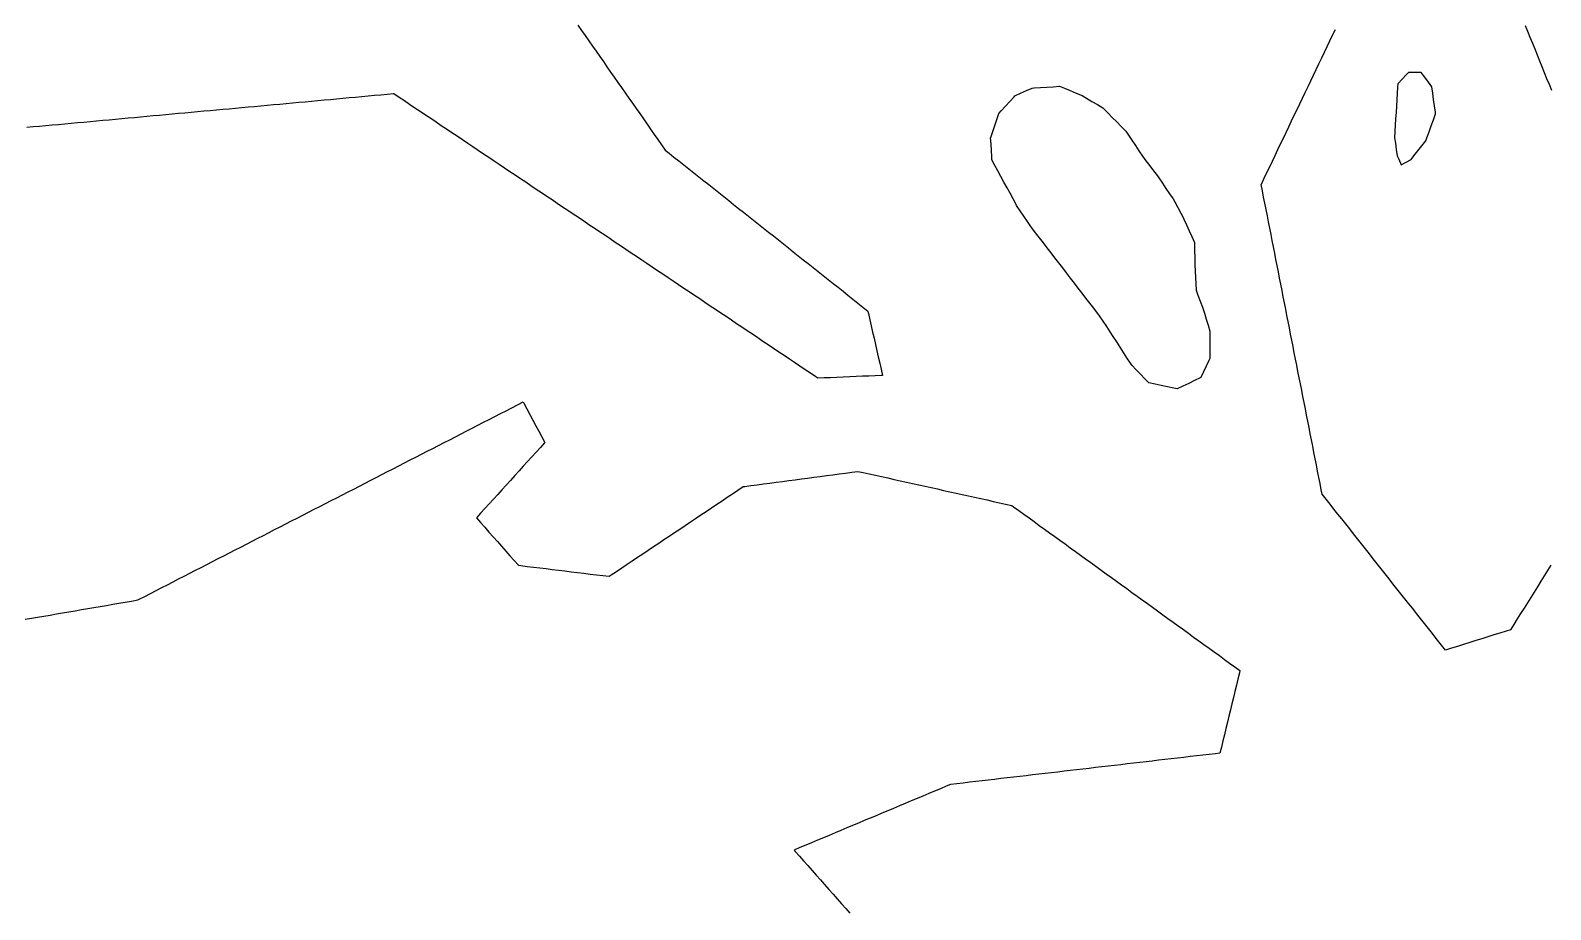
# Model space of a CAD drawing. Header units: millimetres. Extents: x 230 to 3347, y 514 to 5196.
# Drawn here: x 525.6 to 765, y 2660.9 to 2799.4 of the extents above; entities that cross this region are included whole.
import ezdxf

# ---------------------------------------------------------------- set-up
doc = ezdxf.new("R2010")
doc.units = ezdxf.units.MM
for name, color, linetype in [('ALL_HOLES', 1, 'Continuous'), ('ALL_ISLANDS', 7, 'Continuous'), ('OUTLINE_ISLAND_01', 7, 'Continuous'), ('OUTLINE_ISLAND_01_HOLE_146', 1, 'Continuous'), ('OUTLINE_ISLAND_51', 7, 'Continuous')]:
    doc.layers.add(name, color=color, linetype=linetype)

msp = doc.modelspace()

# ---------------------------------------------------------------- linework, layer by layer
at = {"layer": 'ALL_HOLES'}
msp.add_lwpolyline([(680.6081, 2789.1156), (681.52, 2789.526), (682.4319, 2789.9364), (683.3438, 2790.3468), (683.6593, 2790.3665), (684.6573, 2790.4289), (685.6554, 2790.4914), (686.6534, 2790.5538), (687.6515, 2790.6162), (688.412, 2790.3083), (689.3389, 2789.9331), (690.2658, 2789.5578), (691.1927, 2789.1825), (691.8972, 2788.7596), (692.7546, 2788.245), (693.612, 2787.7303), (694.4694, 2787.2156), (694.5559, 2787.1283), (695.2597, 2786.4179), (695.9635, 2785.7075), (696.6673, 2784.9971), (697.3711, 2784.2866), (698.0749, 2783.5762), (698.4957, 2782.9449), (699.0503, 2782.1128), (699.6049, 2781.2807), (700.1595, 2780.4486), (700.7141, 2779.6165), (701.2646, 2778.8922), (701.8696, 2778.096), (702.4747, 2777.2998), (703.0797, 2776.5037), (703.2959, 2776.1849), (703.8571, 2775.3572), (704.4183, 2774.5295), (704.9795, 2773.7019), (705.5407, 2772.8742), (705.7931, 2772.4058), (706.2677, 2771.5256), (706.7422, 2770.6453), (707.2167, 2769.7651), (707.2513, 2769.6878), (707.661, 2768.7756), (708.0707, 2767.8634), (708.4804, 2766.9512), (708.8901, 2766.039), (708.8986, 2765.7043), (708.9239, 2764.7046), (708.9492, 2763.7049), (708.9744, 2762.7053), (708.9831, 2762.506), (709.0266, 2761.507), (709.07, 2760.5079), (709.1135, 2759.5089), (709.1569, 2758.5098), (709.457, 2757.6959), (709.803, 2756.7577), (710.149, 2755.8195), (710.495, 2754.8812), (710.7612, 2753.9517), (711.0365, 2752.9904), (711.3119, 2752.029), (711.3137, 2751.7638), (711.3208, 2750.7638), (711.3278, 2749.7639), (711.3348, 2748.7639), (711.3418, 2747.7639), (711.186, 2747.44), (710.7525, 2746.5388), (710.319, 2745.6377), (709.8855, 2744.7365), (709.7888, 2744.6896), (708.8891, 2744.2531), (707.9893, 2743.8167), (707.0896, 2743.3803), (706.1898, 2742.9438), (705.6323, 2743.064), (704.6547, 2743.2747), (703.6772, 2743.4854), (702.6996, 2743.6961), (701.7221, 2743.9068), (701.1077, 2744.5359), (700.409, 2745.2513), (699.7103, 2745.9667), (699.0116, 2746.6822), (698.806, 2747.0055), (698.2695, 2747.8494), (697.7329, 2748.6933), (697.1964, 2749.5372), (696.6599, 2750.381), (696.1233, 2751.2249), (695.6333, 2751.9609), (695.0791, 2752.7933), (694.5249, 2753.6256), (693.9707, 2754.458), (693.6477, 2754.8769), (693.0372, 2755.6689), (692.4267, 2756.4609), (691.8161, 2757.2529), (691.2056, 2758.0448), (690.5951, 2758.8368), (689.9845, 2759.6288), (689.374, 2760.4208), (688.7634, 2761.2128), (688.1529, 2762.0048), (687.5424, 2762.7968), (686.9318, 2763.5888), (686.3213, 2764.3807), (685.7108, 2765.1727), (685.1002, 2765.9647), (684.4897, 2766.7567), (683.8791, 2767.5487), (683.2686, 2768.3407), (683.1453, 2768.5215), (682.5817, 2769.3475), (682.0182, 2770.1736), (681.4546, 2770.9997), (680.8911, 2771.8258), (680.7965, 2772.0017), (680.3232, 2772.8826), (679.8498, 2773.7634), (679.3764, 2774.6443), (678.903, 2775.5251), (678.4297, 2776.406), (677.9563, 2777.2869), (677.4829, 2778.1677), (677.0096, 2779.0486), (676.9828, 2779.4884), (676.9221, 2780.4866), (676.8615, 2781.4847), (676.8008, 2782.4829), (676.8254, 2782.5552), (677.1473, 2783.502), (677.4692, 2784.4487), (677.7911, 2785.3955), (678.113, 2786.3423), (678.4837, 2786.7544), (679.1526, 2787.4978), (679.8214, 2788.2412), (680.4902, 2788.9846)], close=True, dxfattribs=at)
at = {"layer": 'ALL_ISLANDS'}
for points in [[(611.7885, 2800.2406), (612.3618, 2799.4212), (612.935, 2798.6018), (613.5083, 2797.7824), (614.0815, 2796.963), (614.6547, 2796.1436), (615.228, 2795.3243), (615.8012, 2794.5049), (616.3745, 2793.6855), (616.9477, 2792.8661), (617.521, 2792.0467), (618.0942, 2791.2274), (618.6675, 2790.408), (619.2407, 2789.5886), (619.814, 2788.7692), (620.3872, 2787.9498), (620.9605, 2787.1305), (621.5337, 2786.3111), (622.107, 2785.4917), (622.6802, 2784.6723), (623.2535, 2783.8529), (623.8267, 2783.0335), (624.4, 2782.2142), (624.9732, 2781.3948), (625.5465, 2780.5754), (626.1439, 2780.1009), (626.9269, 2779.4789), (627.7099, 2778.8569), (628.493, 2778.2349), (629.276, 2777.6129), (630.059, 2776.9909), (630.8421, 2776.3689), (631.6251, 2775.7469), (632.4081, 2775.125), (633.1911, 2774.503), (633.9742, 2773.881), (634.7572, 2773.259), (635.5402, 2772.637), (636.3232, 2772.015), (637.1063, 2771.393), (637.8893, 2770.771), (638.6723, 2770.1491), (639.4553, 2769.5271), (640.2384, 2768.9051), (641.0214, 2768.2831), (641.8044, 2767.6611), (642.5875, 2767.0391), (643.3705, 2766.4171), (644.1535, 2765.7951), (644.9365, 2765.1732), (645.7196, 2764.5512), (646.5026, 2763.9292), (647.2856, 2763.3072), (648.0686, 2762.6852), (648.8517, 2762.0632), (649.6347, 2761.4412), (650.4177, 2760.8192), (651.2008, 2760.1973), (651.9838, 2759.5753), (652.7668, 2758.9533), (653.5498, 2758.3313), (654.3329, 2757.7093), (655.1159, 2757.0873), (655.8989, 2756.4653), (656.6819, 2755.8433), (657.465, 2755.2214), (657.5541, 2754.8281), (657.7752, 2753.8529), (657.9963, 2752.8776), (658.2174, 2751.9024), (658.4384, 2750.9271), (658.6595, 2749.9519), (658.8806, 2748.9766), (659.1017, 2748.0013), (659.3228, 2747.0261), (659.5439, 2746.0508), (659.7649, 2745.0756), (659.593, 2745.068), (658.5939, 2745.0241), (657.5949, 2744.9802), (656.5959, 2744.9363), (655.5968, 2744.8924), (654.5978, 2744.8485), (653.5988, 2744.8046), (652.5997, 2744.7607), (651.6007, 2744.7168), (650.6017, 2744.6729), (649.6026, 2744.629), (649.2481, 2744.8668), (648.4176, 2745.4237), (647.587, 2745.9807), (646.7565, 2746.5376), (645.9259, 2747.0946), (645.0954, 2747.6515), (644.2649, 2748.2085), (643.4343, 2748.7654), (642.6038, 2749.3224), (641.7732, 2749.8793), (640.9427, 2750.4363), (640.1121, 2750.9932), (639.2816, 2751.5502), (638.4511, 2752.1071), (637.6205, 2752.6641), (636.79, 2753.2211), (635.9594, 2753.778), (635.1289, 2754.335), (634.2983, 2754.8919), (633.4678, 2755.4489), (632.6372, 2756.0058), (631.8067, 2756.5628), (630.9762, 2757.1197), (630.1456, 2757.6767), (629.3151, 2758.2336), (628.4845, 2758.7906), (627.654, 2759.3475), (626.8234, 2759.9045), (625.9929, 2760.4614), (625.1623, 2761.0184), (624.3318, 2761.5753), (623.5013, 2762.1323), (622.6707, 2762.6893), (621.8402, 2763.2462), (621.0096, 2763.8032), (620.1791, 2764.3601), (619.3485, 2764.9171), (618.518, 2765.474), (617.6874, 2766.031), (616.8569, 2766.5879), (616.0264, 2767.1449), (615.1958, 2767.7018), (614.3653, 2768.2588), (613.5347, 2768.8157), (612.7042, 2769.3727), (611.8736, 2769.9296), (611.0431, 2770.4866), (610.2126, 2771.0435), (609.382, 2771.6005), (608.5515, 2772.1574), (607.7209, 2772.7144), (606.8904, 2773.2714), (606.0598, 2773.8283), (605.2293, 2774.3853), (604.3987, 2774.9422), (603.5682, 2775.4992), (602.7377, 2776.0561), (601.9071, 2776.6131), (601.0766, 2777.17), (600.246, 2777.727), (599.4155, 2778.2839), (598.5849, 2778.8409), (597.7544, 2779.3978), (596.9238, 2779.9548), (596.0933, 2780.5117), (595.2628, 2781.0687), (594.4322, 2781.6256), (593.6017, 2782.1826), (592.7711, 2782.7396), (591.9406, 2783.2965), (591.11, 2783.8535), (590.2795, 2784.4104), (589.4489, 2784.9674), (588.6184, 2785.5243), (587.7879, 2786.0813), (586.9573, 2786.6382), (586.1268, 2787.1952), (585.2962, 2787.7521), (584.4657, 2788.3091), (583.6351, 2788.866), (582.8046, 2789.423), (582.7608, 2789.419), (581.765, 2789.3276), (580.7692, 2789.2362), (579.7734, 2789.1448), (578.7775, 2789.0534), (577.7817, 2788.9621), (576.7859, 2788.8707), (575.7901, 2788.7793), (574.7943, 2788.6879), (573.7985, 2788.5965), (572.8026, 2788.5052), (571.8068, 2788.4138), (570.811, 2788.3224), (569.8152, 2788.231), (568.8194, 2788.1396), (567.8236, 2788.0482), (566.8277, 2787.9569), (565.8319, 2787.8655), (564.8361, 2787.7741), (563.8403, 2787.6827), (562.8445, 2787.5913), (561.8487, 2787.5), (560.8528, 2787.4086), (559.857, 2787.3172), (558.8612, 2787.2258), (557.8654, 2787.1344), (556.8696, 2787.0431), (555.8738, 2786.9517), (554.878, 2786.8603), (553.8821, 2786.7689), (552.8863, 2786.6775), (551.8905, 2786.5861), (550.8947, 2786.4948), (549.8989, 2786.4034), (548.9031, 2786.312), (547.9072, 2786.2206), (546.9114, 2786.1292), (545.9156, 2786.0379), (544.9198, 2785.9465), (543.924, 2785.8551), (542.9282, 2785.7637), (541.9323, 2785.6723), (540.9365, 2785.5809), (539.9407, 2785.4896), (538.9449, 2785.3982), (537.9491, 2785.3068), (536.9533, 2785.2154), (535.9574, 2785.124), (534.9616, 2785.0327), (533.9658, 2784.9413), (532.97, 2784.8499), (531.9742, 2784.7585), (530.9784, 2784.6671), (529.9826, 2784.5758), (528.9867, 2784.4844), (527.9909, 2784.393), (526.9951, 2784.3016), (525.9993, 2784.2102), (525.0035, 2784.1188)], [(765.0514, 2715.1873), (764.5207, 2714.3397), (763.9901, 2713.4921), (763.4594, 2712.6445), (762.9288, 2711.7969), (762.3981, 2710.9493), (761.8675, 2710.1018), (761.3368, 2709.2542), (760.8062, 2708.4066), (760.2755, 2707.559), (759.7449, 2706.7114), (759.2142, 2705.8638), (758.6835, 2705.0162), (757.9778, 2704.795), (757.0235, 2704.496), (756.0693, 2704.1969), (755.1151, 2703.8979), (754.1608, 2703.5989), (753.2066, 2703.2998), (752.2523, 2703.0008), (751.2981, 2702.7017), (750.3439, 2702.4027), (749.3896, 2702.1036), (748.4354, 2701.8046), (748.2312, 2702.0629), (747.6112, 2702.8475), (746.9911, 2703.6321), (746.3711, 2704.4167), (745.751, 2705.2012), (745.131, 2705.9858), (744.511, 2706.7704), (743.8909, 2707.555), (743.2709, 2708.3395), (742.6509, 2709.1241), (742.0308, 2709.9087), (741.4108, 2710.6932), (740.7907, 2711.4778), (740.1707, 2712.2624), (739.5507, 2713.047), (738.9306, 2713.8315), (738.3106, 2714.6161), (737.6906, 2715.4007), (737.0705, 2716.1852), (736.4505, 2716.9698), (735.8304, 2717.7544), (735.2104, 2718.539), (734.5904, 2719.3235), (733.9703, 2720.1081), (733.3503, 2720.8927), (732.7303, 2721.6773), (732.1102, 2722.4618), (731.4902, 2723.2464), (730.8701, 2724.031), (730.2501, 2724.8155), (729.6301, 2725.6001), (729.01, 2726.3847), (728.8776, 2727.0572), (728.6845, 2728.0384), (728.4914, 2729.0196), (728.2982, 2730.0008), (728.1051, 2730.9819), (727.912, 2731.9631), (727.7188, 2732.9443), (727.5257, 2733.9254), (727.3325, 2734.9066), (727.1394, 2735.8878), (726.9463, 2736.869), (726.7531, 2737.8501), (726.56, 2738.8313), (726.3669, 2739.8125), (726.1737, 2740.7936), (725.9806, 2741.7748), (725.7874, 2742.756), (725.5943, 2743.7372), (725.4012, 2744.7183), (725.208, 2745.6995), (725.0149, 2746.6807), (724.8218, 2747.6618), (724.6286, 2748.643), (724.4355, 2749.6242), (724.2423, 2750.6054), (724.0492, 2751.5865), (723.8561, 2752.5677), (723.6629, 2753.5489), (723.4698, 2754.53), (723.2767, 2755.5112), (723.0835, 2756.4924), (722.8904, 2757.4736), (722.6972, 2758.4547), (722.5041, 2759.4359), (722.311, 2760.4171), (722.1178, 2761.3982), (721.9247, 2762.3794), (721.7316, 2763.3606), (721.5384, 2764.3418), (721.3453, 2765.3229), (721.1521, 2766.3041), (720.959, 2767.2853), (720.7659, 2768.2664), (720.5727, 2769.2476), (720.3796, 2770.2288), (720.1865, 2771.21), (719.9933, 2772.1911), (719.8002, 2773.1723), (719.6071, 2774.1535), (719.4139, 2775.1347), (719.4586, 2775.2282), (719.8896, 2776.1306), (720.3205, 2777.0329), (720.7515, 2777.9353), (721.1824, 2778.8377), (721.6134, 2779.7401), (722.0443, 2780.6424), (722.4753, 2781.5448), (722.9063, 2782.4472), (723.3372, 2783.3495), (723.7682, 2784.2519), (724.1991, 2785.1543), (724.6301, 2786.0567), (725.0611, 2786.959), (725.492, 2787.8614), (725.923, 2788.7638), (726.3539, 2789.6661), (726.7849, 2790.5685), (727.2159, 2791.4709), (727.6468, 2792.3733), (728.0778, 2793.2756), (728.5087, 2794.178), (728.9397, 2795.0804), (729.3707, 2795.9827), (729.8016, 2796.8851), (730.2326, 2797.7875), (730.6635, 2798.6899), (731.0945, 2799.5922)], [(761, 2800.2156), (761.3741, 2799.2882), (761.7483, 2798.3609), (762.1225, 2797.4335), (762.4966, 2796.5061), (762.8708, 2795.5788), (763.2449, 2794.6514), (763.6191, 2793.724), (763.9932, 2792.7967), (764.3674, 2791.8693), (764.7416, 2790.9419), (765.1157, 2790.0146)], [(524.7276, 2706.6578), (525.7131, 2706.8272), (526.6986, 2706.9966), (527.6842, 2707.166), (528.6697, 2707.3354), (529.6553, 2707.5048), (530.6408, 2707.6742), (531.6264, 2707.8436), (532.6119, 2708.013), (533.5975, 2708.1824), (534.583, 2708.3518), (535.5686, 2708.5212), (536.5541, 2708.6906), (537.5397, 2708.86), (538.5252, 2709.0294), (539.5108, 2709.1988), (540.4963, 2709.3682), (541.4819, 2709.5376), (542.4674, 2709.707), (542.6868, 2709.8197), (543.5763, 2710.2767), (544.4657, 2710.7337), (545.3552, 2711.1908), (546.2446, 2711.6478), (547.1341, 2712.1048), (548.0235, 2712.5618), (548.913, 2713.0188), (549.8025, 2713.4758), (550.6919, 2713.9329), (551.5814, 2714.3899), (552.4708, 2714.8469), (553.3603, 2715.3039), (554.2498, 2715.7609), (555.1392, 2716.2179), (556.0287, 2716.675), (556.9181, 2717.132), (557.8076, 2717.589), (558.697, 2718.046), (559.5865, 2718.503), (560.476, 2718.9601), (561.3654, 2719.4171), (562.2549, 2719.8741), (563.1443, 2720.3311), (564.0338, 2720.7881), (564.9232, 2721.2451), (565.8127, 2721.7022), (566.7022, 2722.1592), (567.5916, 2722.6162), (568.4811, 2723.0732), (569.3705, 2723.5302), (570.26, 2723.9872), (571.1495, 2724.4443), (572.0389, 2724.9013), (572.9284, 2725.3583), (573.8178, 2725.8153), (574.7073, 2726.2723), (575.5967, 2726.7293), (576.4862, 2727.1864), (577.3757, 2727.6434), (578.2651, 2728.1004), (579.1546, 2728.5574), (580.044, 2729.0144), (580.9335, 2729.4715), (581.8229, 2729.9285), (582.7124, 2730.3855), (583.6019, 2730.8425), (584.4913, 2731.2995), (585.3808, 2731.7565), (586.2702, 2732.2136), (587.1597, 2732.6706), (588.0491, 2733.1276), (588.9386, 2733.5846), (589.8281, 2734.0416), (590.7175, 2734.4986), (591.607, 2734.9557), (592.4964, 2735.4127), (593.3859, 2735.8697), (594.2754, 2736.3267), (595.1648, 2736.7837), (596.0543, 2737.2407), (596.9437, 2737.6978), (597.8332, 2738.1548), (598.7226, 2738.6118), (599.6121, 2739.0688), (600.5016, 2739.5258), (601.391, 2739.9829), (602.2805, 2740.4399), (603.1699, 2740.8969), (603.2831, 2740.6859), (603.7558, 2739.8047), (604.2285, 2738.9235), (604.7012, 2738.0423), (605.1739, 2737.1611), (605.6466, 2736.2798), (606.1193, 2735.3986), (606.592, 2734.5174), (606.5539, 2734.4753), (605.8821, 2733.7346), (605.2103, 2732.9939), (604.5385, 2732.2531), (603.8667, 2731.5124), (603.1949, 2730.7716), (602.5231, 2730.0309), (601.8513, 2729.2902), (601.1795, 2728.5494), (600.5078, 2727.8087), (599.836, 2727.0679), (599.1642, 2726.3272), (598.4924, 2725.5865), (597.8206, 2724.8457), (597.1488, 2724.105), (596.477, 2723.3642), (595.8052, 2722.6235), (596.4484, 2721.8995), (597.1125, 2721.1518), (597.7766, 2720.4042), (598.4407, 2719.6566), (599.1048, 2718.9089), (599.7689, 2718.1613), (600.433, 2717.4137), (601.0971, 2716.6661), (601.7613, 2715.9184), (602.4254, 2715.1708), (602.8003, 2715.1251), (603.7929, 2715.0043), (604.7856, 2714.8834), (605.7783, 2714.7626), (606.7709, 2714.6417), (607.7636, 2714.5209), (608.7563, 2714.4), (609.7489, 2714.2792), (610.7416, 2714.1583), (611.7343, 2714.0375), (612.727, 2713.9166), (613.7196, 2713.7958), (614.7123, 2713.6749), (615.705, 2713.554), (616.6976, 2713.4332), (617.038, 2713.6607), (617.8693, 2714.2165), (618.7006, 2714.7723), (619.5319, 2715.3281), (620.3632, 2715.8839), (621.1945, 2716.4397), (622.0258, 2716.9956), (622.8572, 2717.5514), (623.6885, 2718.1072), (624.5198, 2718.663), (625.3511, 2719.2188), (626.1824, 2719.7746), (627.0137, 2720.3304), (627.845, 2720.8862), (628.6764, 2721.442), (629.5077, 2721.9978), (630.339, 2722.5536), (631.1703, 2723.1094), (632.0016, 2723.6652), (632.8329, 2724.221), (633.6642, 2724.7768), (634.4955, 2725.3326), (635.3269, 2725.8884), (636.1582, 2726.4442), (636.9895, 2727), (637.8208, 2727.5558), (638.0642, 2727.5883), (639.0554, 2727.7204), (640.0466, 2727.8526), (641.0379, 2727.9847), (642.0291, 2728.1169), (643.0203, 2728.2491), (644.0116, 2728.3812), (645.0028, 2728.5134), (645.994, 2728.6455), (646.9852, 2728.7777), (647.9765, 2728.9098), (648.9677, 2729.042), (649.9589, 2729.1741), (650.9502, 2729.3063), (651.9414, 2729.4384), (652.9326, 2729.5706), (653.9238, 2729.7028), (654.9151, 2729.8349), (655.9063, 2729.9671), (656.7069, 2729.7894), (657.6831, 2729.5727), (658.6594, 2729.3561), (659.6356, 2729.1394), (660.6119, 2728.9228), (661.5881, 2728.7061), (662.5644, 2728.4895), (663.5406, 2728.2728), (664.5169, 2728.0562), (665.4931, 2727.8395), (666.4694, 2727.6229), (667.4456, 2727.4062), (668.4219, 2727.1896), (669.3981, 2726.9729), (670.3744, 2726.7563), (671.3506, 2726.5396), (672.3269, 2726.323), (673.3031, 2726.1063), (674.2794, 2725.8897), (675.2556, 2725.673), (676.2319, 2725.4564), (677.2081, 2725.2397), (678.1844, 2725.0231), (679.1606, 2724.8064), (680.1369, 2724.5898), (680.4167, 2724.3874), (681.2269, 2723.8012), (682.0371, 2723.2151), (682.8473, 2722.6289), (683.6575, 2722.0428), (684.4677, 2721.4567), (685.2779, 2720.8705), (686.0881, 2720.2844), (686.8983, 2719.6982), (687.7085, 2719.1121), (688.5188, 2718.526), (689.329, 2717.9398), (690.1392, 2717.3537), (690.9494, 2716.7675), (691.7596, 2716.1814), (692.5698, 2715.5953), (693.38, 2715.0091), (694.1902, 2714.423), (695.0004, 2713.8368), (695.8106, 2713.2507), (696.6209, 2712.6646), (697.4311, 2712.0784), (698.2413, 2711.4923), (699.0515, 2710.9061), (699.8617, 2710.32), (700.6719, 2709.7339), (701.4821, 2709.1477), (702.2923, 2708.5616), (703.1025, 2707.9754), (703.9127, 2707.3893), (704.723, 2706.8032), (705.5332, 2706.217), (706.3434, 2705.6309), (707.1536, 2705.0447), (707.9638, 2704.4586), (708.774, 2703.8725), (709.5842, 2703.2863), (710.3944, 2702.7002), (711.2046, 2702.114), (712.0148, 2701.5279), (712.8251, 2700.9418), (713.6353, 2700.3556), (714.4455, 2699.7695), (715.2557, 2699.1834), (716.0659, 2698.5972), (715.9724, 2698.2099), (715.7377, 2697.2378), (715.503, 2696.2657), (715.2683, 2695.2937), (715.0335, 2694.3216), (714.7988, 2693.3495), (714.5641, 2692.3775), (714.3294, 2691.4054), (714.0947, 2690.4333), (713.86, 2689.4613), (713.6253, 2688.4892), (713.3906, 2687.5172), (713.1559, 2686.5451), (712.9212, 2685.573), (712.1953, 2685.4887), (711.202, 2685.3732), (710.2087, 2685.2578), (709.2154, 2685.1424), (708.2221, 2685.027), (707.2287, 2684.9115), (706.2354, 2684.7961), (705.2421, 2684.6807), (704.2488, 2684.5652), (703.2555, 2684.4498), (702.2622, 2684.3344), (701.2688, 2684.219), (700.2755, 2684.1035), (699.2822, 2683.9881), (698.2889, 2683.8727), (697.2956, 2683.7572), (696.3023, 2683.6418), (695.3089, 2683.5264), (694.3156, 2683.411), (693.3223, 2683.2955), (692.329, 2683.1801), (691.3357, 2683.0647), (690.3424, 2682.9493), (689.3491, 2682.8338), (688.3557, 2682.7184), (687.3624, 2682.603), (686.3691, 2682.4875), (685.3758, 2682.3721), (684.3825, 2682.2567), (683.3892, 2682.1413), (682.3958, 2682.0258), (681.4025, 2681.9104), (680.4092, 2681.795), (679.4159, 2681.6795), (678.4226, 2681.5641), (677.4293, 2681.4487), (676.4359, 2681.3333), (675.4426, 2681.2178), (674.4493, 2681.1024), (673.456, 2680.987), (672.4627, 2680.8715), (671.4694, 2680.7561), (670.4761, 2680.6407), (669.8157, 2680.3637), (668.8935, 2679.977), (667.9714, 2679.5902), (667.0492, 2679.2035), (666.127, 2678.8167), (665.2048, 2678.4299), (664.2826, 2678.0432), (663.3605, 2677.6564), (662.4383, 2677.2696), (661.5161, 2676.8829), (660.5939, 2676.4961), (659.6717, 2676.1094), (658.7496, 2675.7226), (657.8274, 2675.3358), (656.9052, 2674.9491), (655.983, 2674.5623), (655.0608, 2674.1755), (654.1387, 2673.7888), (653.2165, 2673.402), (652.2943, 2673.0153), (651.3721, 2672.6285), (650.4499, 2672.2417), (649.5278, 2671.855), (648.6056, 2671.4682), (647.6834, 2671.0814), (646.7612, 2670.6947), (645.839, 2670.3079), (646.0186, 2670.105), (646.6812, 2669.3561), (647.3438, 2668.6071), (648.0065, 2667.8582), (648.6691, 2667.1092), (649.3317, 2666.3603), (649.9943, 2665.6113), (650.657, 2664.8624), (651.3196, 2664.1134), (651.9822, 2663.3645), (652.6449, 2662.6156), (653.3075, 2661.8666), (653.9701, 2661.1177), (654.6328, 2660.3687)]]:
    msp.add_lwpolyline(points, dxfattribs=at)
msp.add_lwpolyline([(744.604, 2792.811), (743.604, 2792.811), (742.604, 2792.811), (742.2768, 2792.4592), (741.5957, 2791.727), (740.9145, 2790.9949), (740.885, 2790.4975), (740.8259, 2789.4993), (740.7667, 2788.501), (740.7075, 2787.5028), (740.6483, 2786.5045), (740.5892, 2785.5063), (740.53, 2784.508), (740.4708, 2783.5098), (740.4116, 2782.5116), (740.5432, 2781.6363), (740.6919, 2780.6474), (740.8406, 2779.6585), (741.0648, 2779.1651), (741.4784, 2778.2546), (742.1428, 2778.6092), (743.025, 2779.0801), (743.476, 2779.6583), (744.091, 2780.4468), (744.706, 2781.2354), (745.3209, 2782.0239), (745.5026, 2782.5186), (745.8474, 2783.4573), (746.1922, 2784.396), (746.5369, 2785.3347), (746.8817, 2786.2734), (746.8411, 2786.569), (746.705, 2787.5597), (746.569, 2788.5504), (746.4329, 2789.5411), (746.2969, 2790.5318), (745.7582, 2791.2571), (745.1619, 2792.0599)], close=True, dxfattribs=at)
at = {"layer": 'OUTLINE_ISLAND_01'}
for points in [[(611.7885, 2800.2406), (612.3618, 2799.4212), (612.935, 2798.6018), (613.5083, 2797.7824), (614.0815, 2796.963), (614.6547, 2796.1436), (615.228, 2795.3243), (615.8012, 2794.5049), (616.3745, 2793.6855), (616.9477, 2792.8661), (617.521, 2792.0467), (618.0942, 2791.2274), (618.6675, 2790.408), (619.2407, 2789.5886), (619.814, 2788.7692), (620.3872, 2787.9498), (620.9605, 2787.1305), (621.5337, 2786.3111), (622.107, 2785.4917), (622.6802, 2784.6723), (623.2535, 2783.8529), (623.8267, 2783.0335), (624.4, 2782.2142), (624.9732, 2781.3948), (625.5465, 2780.5754), (626.1439, 2780.1009), (626.9269, 2779.4789), (627.7099, 2778.8569), (628.493, 2778.2349), (629.276, 2777.6129), (630.059, 2776.9909), (630.8421, 2776.3689), (631.6251, 2775.7469), (632.4081, 2775.125), (633.1911, 2774.503), (633.9742, 2773.881), (634.7572, 2773.259), (635.5402, 2772.637), (636.3232, 2772.015), (637.1063, 2771.393), (637.8893, 2770.771), (638.6723, 2770.1491), (639.4553, 2769.5271), (640.2384, 2768.9051), (641.0214, 2768.2831), (641.8044, 2767.6611), (642.5875, 2767.0391), (643.3705, 2766.4171), (644.1535, 2765.7951), (644.9365, 2765.1732), (645.7196, 2764.5512), (646.5026, 2763.9292), (647.2856, 2763.3072), (648.0686, 2762.6852), (648.8517, 2762.0632), (649.6347, 2761.4412), (650.4177, 2760.8192), (651.2008, 2760.1973), (651.9838, 2759.5753), (652.7668, 2758.9533), (653.5498, 2758.3313), (654.3329, 2757.7093), (655.1159, 2757.0873), (655.8989, 2756.4653), (656.6819, 2755.8433), (657.465, 2755.2214), (657.5541, 2754.8281), (657.7752, 2753.8529), (657.9963, 2752.8776), (658.2174, 2751.9024), (658.4384, 2750.9271), (658.6595, 2749.9519), (658.8806, 2748.9766), (659.1017, 2748.0013), (659.3228, 2747.0261), (659.5439, 2746.0508), (659.7649, 2745.0756), (659.593, 2745.068), (658.5939, 2745.0241), (657.5949, 2744.9802), (656.5959, 2744.9363), (655.5968, 2744.8924), (654.5978, 2744.8485), (653.5988, 2744.8046), (652.5997, 2744.7607), (651.6007, 2744.7168), (650.6017, 2744.6729), (649.6026, 2744.629), (649.2481, 2744.8668), (648.4176, 2745.4237), (647.587, 2745.9807), (646.7565, 2746.5376), (645.9259, 2747.0946), (645.0954, 2747.6515), (644.2649, 2748.2085), (643.4343, 2748.7654), (642.6038, 2749.3224), (641.7732, 2749.8793), (640.9427, 2750.4363), (640.1121, 2750.9932), (639.2816, 2751.5502), (638.4511, 2752.1071), (637.6205, 2752.6641), (636.79, 2753.2211), (635.9594, 2753.778), (635.1289, 2754.335), (634.2983, 2754.8919), (633.4678, 2755.4489), (632.6372, 2756.0058), (631.8067, 2756.5628), (630.9762, 2757.1197), (630.1456, 2757.6767), (629.3151, 2758.2336), (628.4845, 2758.7906), (627.654, 2759.3475), (626.8234, 2759.9045), (625.9929, 2760.4614), (625.1623, 2761.0184), (624.3318, 2761.5753), (623.5013, 2762.1323), (622.6707, 2762.6893), (621.8402, 2763.2462), (621.0096, 2763.8032), (620.1791, 2764.3601), (619.3485, 2764.9171), (618.518, 2765.474), (617.6874, 2766.031), (616.8569, 2766.5879), (616.0264, 2767.1449), (615.1958, 2767.7018), (614.3653, 2768.2588), (613.5347, 2768.8157), (612.7042, 2769.3727), (611.8736, 2769.9296), (611.0431, 2770.4866), (610.2126, 2771.0435), (609.382, 2771.6005), (608.5515, 2772.1574), (607.7209, 2772.7144), (606.8904, 2773.2714), (606.0598, 2773.8283), (605.2293, 2774.3853), (604.3987, 2774.9422), (603.5682, 2775.4992), (602.7377, 2776.0561), (601.9071, 2776.6131), (601.0766, 2777.17), (600.246, 2777.727), (599.4155, 2778.2839), (598.5849, 2778.8409), (597.7544, 2779.3978), (596.9238, 2779.9548), (596.0933, 2780.5117), (595.2628, 2781.0687), (594.4322, 2781.6256), (593.6017, 2782.1826), (592.7711, 2782.7396), (591.9406, 2783.2965), (591.11, 2783.8535), (590.2795, 2784.4104), (589.4489, 2784.9674), (588.6184, 2785.5243), (587.7879, 2786.0813), (586.9573, 2786.6382), (586.1268, 2787.1952), (585.2962, 2787.7521), (584.4657, 2788.3091), (583.6351, 2788.866), (582.8046, 2789.423), (582.7608, 2789.419), (581.765, 2789.3276), (580.7692, 2789.2362), (579.7734, 2789.1448), (578.7775, 2789.0534), (577.7817, 2788.9621), (576.7859, 2788.8707), (575.7901, 2788.7793), (574.7943, 2788.6879), (573.7985, 2788.5965), (572.8026, 2788.5052), (571.8068, 2788.4138), (570.811, 2788.3224), (569.8152, 2788.231), (568.8194, 2788.1396), (567.8236, 2788.0482), (566.8277, 2787.9569), (565.8319, 2787.8655), (564.8361, 2787.7741), (563.8403, 2787.6827), (562.8445, 2787.5913), (561.8487, 2787.5), (560.8528, 2787.4086), (559.857, 2787.3172), (558.8612, 2787.2258), (557.8654, 2787.1344), (556.8696, 2787.0431), (555.8738, 2786.9517), (554.878, 2786.8603), (553.8821, 2786.7689), (552.8863, 2786.6775), (551.8905, 2786.5861), (550.8947, 2786.4948), (549.8989, 2786.4034), (548.9031, 2786.312), (547.9072, 2786.2206), (546.9114, 2786.1292), (545.9156, 2786.0379), (544.9198, 2785.9465), (543.924, 2785.8551), (542.9282, 2785.7637), (541.9323, 2785.6723), (540.9365, 2785.5809), (539.9407, 2785.4896), (538.9449, 2785.3982), (537.9491, 2785.3068), (536.9533, 2785.2154), (535.9574, 2785.124), (534.9616, 2785.0327), (533.9658, 2784.9413), (532.97, 2784.8499), (531.9742, 2784.7585), (530.9784, 2784.6671), (529.9826, 2784.5758), (528.9867, 2784.4844), (527.9909, 2784.393), (526.9951, 2784.3016), (525.9993, 2784.2102), (525.0035, 2784.1188)], [(765.0514, 2715.1873), (764.5207, 2714.3397), (763.9901, 2713.4921), (763.4594, 2712.6445), (762.9288, 2711.7969), (762.3981, 2710.9493), (761.8675, 2710.1018), (761.3368, 2709.2542), (760.8062, 2708.4066), (760.2755, 2707.559), (759.7449, 2706.7114), (759.2142, 2705.8638), (758.6835, 2705.0162), (757.9778, 2704.795), (757.0235, 2704.496), (756.0693, 2704.1969), (755.1151, 2703.8979), (754.1608, 2703.5989), (753.2066, 2703.2998), (752.2523, 2703.0008), (751.2981, 2702.7017), (750.3439, 2702.4027), (749.3896, 2702.1036), (748.4354, 2701.8046), (748.2312, 2702.0629), (747.6112, 2702.8475), (746.9911, 2703.6321), (746.3711, 2704.4167), (745.751, 2705.2012), (745.131, 2705.9858), (744.511, 2706.7704), (743.8909, 2707.555), (743.2709, 2708.3395), (742.6509, 2709.1241), (742.0308, 2709.9087), (741.4108, 2710.6932), (740.7907, 2711.4778), (740.1707, 2712.2624), (739.5507, 2713.047), (738.9306, 2713.8315), (738.3106, 2714.6161), (737.6906, 2715.4007), (737.0705, 2716.1852), (736.4505, 2716.9698), (735.8304, 2717.7544), (735.2104, 2718.539), (734.5904, 2719.3235), (733.9703, 2720.1081), (733.3503, 2720.8927), (732.7303, 2721.6773), (732.1102, 2722.4618), (731.4902, 2723.2464), (730.8701, 2724.031), (730.2501, 2724.8155), (729.6301, 2725.6001), (729.01, 2726.3847), (728.8776, 2727.0572), (728.6845, 2728.0384), (728.4914, 2729.0196), (728.2982, 2730.0008), (728.1051, 2730.9819), (727.912, 2731.9631), (727.7188, 2732.9443), (727.5257, 2733.9254), (727.3325, 2734.9066), (727.1394, 2735.8878), (726.9463, 2736.869), (726.7531, 2737.8501), (726.56, 2738.8313), (726.3669, 2739.8125), (726.1737, 2740.7936), (725.9806, 2741.7748), (725.7874, 2742.756), (725.5943, 2743.7372), (725.4012, 2744.7183), (725.208, 2745.6995), (725.0149, 2746.6807), (724.8218, 2747.6618), (724.6286, 2748.643), (724.4355, 2749.6242), (724.2423, 2750.6054), (724.0492, 2751.5865), (723.8561, 2752.5677), (723.6629, 2753.5489), (723.4698, 2754.53), (723.2767, 2755.5112), (723.0835, 2756.4924), (722.8904, 2757.4736), (722.6972, 2758.4547), (722.5041, 2759.4359), (722.311, 2760.4171), (722.1178, 2761.3982), (721.9247, 2762.3794), (721.7316, 2763.3606), (721.5384, 2764.3418), (721.3453, 2765.3229), (721.1521, 2766.3041), (720.959, 2767.2853), (720.7659, 2768.2664), (720.5727, 2769.2476), (720.3796, 2770.2288), (720.1865, 2771.21), (719.9933, 2772.1911), (719.8002, 2773.1723), (719.6071, 2774.1535), (719.4139, 2775.1347), (719.4586, 2775.2282), (719.8896, 2776.1306), (720.3205, 2777.0329), (720.7515, 2777.9353), (721.1824, 2778.8377), (721.6134, 2779.7401), (722.0443, 2780.6424), (722.4753, 2781.5448), (722.9063, 2782.4472), (723.3372, 2783.3495), (723.7682, 2784.2519), (724.1991, 2785.1543), (724.6301, 2786.0567), (725.0611, 2786.959), (725.492, 2787.8614), (725.923, 2788.7638), (726.3539, 2789.6661), (726.7849, 2790.5685), (727.2159, 2791.4709), (727.6468, 2792.3733), (728.0778, 2793.2756), (728.5087, 2794.178), (728.9397, 2795.0804), (729.3707, 2795.9827), (729.8016, 2796.8851), (730.2326, 2797.7875), (730.6635, 2798.6899), (731.0945, 2799.5922)], [(761, 2800.2156), (761.3741, 2799.2882), (761.7483, 2798.3609), (762.1225, 2797.4335), (762.4966, 2796.5061), (762.8708, 2795.5788), (763.2449, 2794.6514), (763.6191, 2793.724), (763.9932, 2792.7967), (764.3674, 2791.8693), (764.7416, 2790.9419), (765.1157, 2790.0146)], [(524.7276, 2706.6578), (525.7131, 2706.8272), (526.6986, 2706.9966), (527.6842, 2707.166), (528.6697, 2707.3354), (529.6553, 2707.5048), (530.6408, 2707.6742), (531.6264, 2707.8436), (532.6119, 2708.013), (533.5975, 2708.1824), (534.583, 2708.3518), (535.5686, 2708.5212), (536.5541, 2708.6906), (537.5397, 2708.86), (538.5252, 2709.0294), (539.5108, 2709.1988), (540.4963, 2709.3682), (541.4819, 2709.5376), (542.4674, 2709.707), (542.6868, 2709.8197), (543.5763, 2710.2767), (544.4657, 2710.7337), (545.3552, 2711.1908), (546.2446, 2711.6478), (547.1341, 2712.1048), (548.0235, 2712.5618), (548.913, 2713.0188), (549.8025, 2713.4758), (550.6919, 2713.9329), (551.5814, 2714.3899), (552.4708, 2714.8469), (553.3603, 2715.3039), (554.2498, 2715.7609), (555.1392, 2716.2179), (556.0287, 2716.675), (556.9181, 2717.132), (557.8076, 2717.589), (558.697, 2718.046), (559.5865, 2718.503), (560.476, 2718.9601), (561.3654, 2719.4171), (562.2549, 2719.8741), (563.1443, 2720.3311), (564.0338, 2720.7881), (564.9232, 2721.2451), (565.8127, 2721.7022), (566.7022, 2722.1592), (567.5916, 2722.6162), (568.4811, 2723.0732), (569.3705, 2723.5302), (570.26, 2723.9872), (571.1495, 2724.4443), (572.0389, 2724.9013), (572.9284, 2725.3583), (573.8178, 2725.8153), (574.7073, 2726.2723), (575.5967, 2726.7293), (576.4862, 2727.1864), (577.3757, 2727.6434), (578.2651, 2728.1004), (579.1546, 2728.5574), (580.044, 2729.0144), (580.9335, 2729.4715), (581.8229, 2729.9285), (582.7124, 2730.3855), (583.6019, 2730.8425), (584.4913, 2731.2995), (585.3808, 2731.7565), (586.2702, 2732.2136), (587.1597, 2732.6706), (588.0491, 2733.1276), (588.9386, 2733.5846), (589.8281, 2734.0416), (590.7175, 2734.4986), (591.607, 2734.9557), (592.4964, 2735.4127), (593.3859, 2735.8697), (594.2754, 2736.3267), (595.1648, 2736.7837), (596.0543, 2737.2407), (596.9437, 2737.6978), (597.8332, 2738.1548), (598.7226, 2738.6118), (599.6121, 2739.0688), (600.5016, 2739.5258), (601.391, 2739.9829), (602.2805, 2740.4399), (603.1699, 2740.8969), (603.2831, 2740.6859), (603.7558, 2739.8047), (604.2285, 2738.9235), (604.7012, 2738.0423), (605.1739, 2737.1611), (605.6466, 2736.2798), (606.1193, 2735.3986), (606.592, 2734.5174), (606.5539, 2734.4753), (605.8821, 2733.7346), (605.2103, 2732.9939), (604.5385, 2732.2531), (603.8667, 2731.5124), (603.1949, 2730.7716), (602.5231, 2730.0309), (601.8513, 2729.2902), (601.1795, 2728.5494), (600.5078, 2727.8087), (599.836, 2727.0679), (599.1642, 2726.3272), (598.4924, 2725.5865), (597.8206, 2724.8457), (597.1488, 2724.105), (596.477, 2723.3642), (595.8052, 2722.6235), (596.4484, 2721.8995), (597.1125, 2721.1518), (597.7766, 2720.4042), (598.4407, 2719.6566), (599.1048, 2718.9089), (599.7689, 2718.1613), (600.433, 2717.4137), (601.0971, 2716.6661), (601.7613, 2715.9184), (602.4254, 2715.1708), (602.8003, 2715.1251), (603.7929, 2715.0043), (604.7856, 2714.8834), (605.7783, 2714.7626), (606.7709, 2714.6417), (607.7636, 2714.5209), (608.7563, 2714.4), (609.7489, 2714.2792), (610.7416, 2714.1583), (611.7343, 2714.0375), (612.727, 2713.9166), (613.7196, 2713.7958), (614.7123, 2713.6749), (615.705, 2713.554), (616.6976, 2713.4332), (617.038, 2713.6607), (617.8693, 2714.2165), (618.7006, 2714.7723), (619.5319, 2715.3281), (620.3632, 2715.8839), (621.1945, 2716.4397), (622.0258, 2716.9956), (622.8572, 2717.5514), (623.6885, 2718.1072), (624.5198, 2718.663), (625.3511, 2719.2188), (626.1824, 2719.7746), (627.0137, 2720.3304), (627.845, 2720.8862), (628.6764, 2721.442), (629.5077, 2721.9978), (630.339, 2722.5536), (631.1703, 2723.1094), (632.0016, 2723.6652), (632.8329, 2724.221), (633.6642, 2724.7768), (634.4955, 2725.3326), (635.3269, 2725.8884), (636.1582, 2726.4442), (636.9895, 2727), (637.8208, 2727.5558), (638.0642, 2727.5883), (639.0554, 2727.7204), (640.0466, 2727.8526), (641.0379, 2727.9847), (642.0291, 2728.1169), (643.0203, 2728.2491), (644.0116, 2728.3812), (645.0028, 2728.5134), (645.994, 2728.6455), (646.9852, 2728.7777), (647.9765, 2728.9098), (648.9677, 2729.042), (649.9589, 2729.1741), (650.9502, 2729.3063), (651.9414, 2729.4384), (652.9326, 2729.5706), (653.9238, 2729.7028), (654.9151, 2729.8349), (655.9063, 2729.9671), (656.7069, 2729.7894), (657.6831, 2729.5727), (658.6594, 2729.3561), (659.6356, 2729.1394), (660.6119, 2728.9228), (661.5881, 2728.7061), (662.5644, 2728.4895), (663.5406, 2728.2728), (664.5169, 2728.0562), (665.4931, 2727.8395), (666.4694, 2727.6229), (667.4456, 2727.4062), (668.4219, 2727.1896), (669.3981, 2726.9729), (670.3744, 2726.7563), (671.3506, 2726.5396), (672.3269, 2726.323), (673.3031, 2726.1063), (674.2794, 2725.8897), (675.2556, 2725.673), (676.2319, 2725.4564), (677.2081, 2725.2397), (678.1844, 2725.0231), (679.1606, 2724.8064), (680.1369, 2724.5898), (680.4167, 2724.3874), (681.2269, 2723.8012), (682.0371, 2723.2151), (682.8473, 2722.6289), (683.6575, 2722.0428), (684.4677, 2721.4567), (685.2779, 2720.8705), (686.0881, 2720.2844), (686.8983, 2719.6982), (687.7085, 2719.1121), (688.5188, 2718.526), (689.329, 2717.9398), (690.1392, 2717.3537), (690.9494, 2716.7675), (691.7596, 2716.1814), (692.5698, 2715.5953), (693.38, 2715.0091), (694.1902, 2714.423), (695.0004, 2713.8368), (695.8106, 2713.2507), (696.6209, 2712.6646), (697.4311, 2712.0784), (698.2413, 2711.4923), (699.0515, 2710.9061), (699.8617, 2710.32), (700.6719, 2709.7339), (701.4821, 2709.1477), (702.2923, 2708.5616), (703.1025, 2707.9754), (703.9127, 2707.3893), (704.723, 2706.8032), (705.5332, 2706.217), (706.3434, 2705.6309), (707.1536, 2705.0447), (707.9638, 2704.4586), (708.774, 2703.8725), (709.5842, 2703.2863), (710.3944, 2702.7002), (711.2046, 2702.114), (712.0148, 2701.5279), (712.8251, 2700.9418), (713.6353, 2700.3556), (714.4455, 2699.7695), (715.2557, 2699.1834), (716.0659, 2698.5972), (715.9724, 2698.2099), (715.7377, 2697.2378), (715.503, 2696.2657), (715.2683, 2695.2937), (715.0335, 2694.3216), (714.7988, 2693.3495), (714.5641, 2692.3775), (714.3294, 2691.4054), (714.0947, 2690.4333), (713.86, 2689.4613), (713.6253, 2688.4892), (713.3906, 2687.5172), (713.1559, 2686.5451), (712.9212, 2685.573), (712.1953, 2685.4887), (711.202, 2685.3732), (710.2087, 2685.2578), (709.2154, 2685.1424), (708.2221, 2685.027), (707.2287, 2684.9115), (706.2354, 2684.7961), (705.2421, 2684.6807), (704.2488, 2684.5652), (703.2555, 2684.4498), (702.2622, 2684.3344), (701.2688, 2684.219), (700.2755, 2684.1035), (699.2822, 2683.9881), (698.2889, 2683.8727), (697.2956, 2683.7572), (696.3023, 2683.6418), (695.3089, 2683.5264), (694.3156, 2683.411), (693.3223, 2683.2955), (692.329, 2683.1801), (691.3357, 2683.0647), (690.3424, 2682.9493), (689.3491, 2682.8338), (688.3557, 2682.7184), (687.3624, 2682.603), (686.3691, 2682.4875), (685.3758, 2682.3721), (684.3825, 2682.2567), (683.3892, 2682.1413), (682.3958, 2682.0258), (681.4025, 2681.9104), (680.4092, 2681.795), (679.4159, 2681.6795), (678.4226, 2681.5641), (677.4293, 2681.4487), (676.4359, 2681.3333), (675.4426, 2681.2178), (674.4493, 2681.1024), (673.456, 2680.987), (672.4627, 2680.8715), (671.4694, 2680.7561), (670.4761, 2680.6407), (669.8157, 2680.3637), (668.8935, 2679.977), (667.9714, 2679.5902), (667.0492, 2679.2035), (666.127, 2678.8167), (665.2048, 2678.4299), (664.2826, 2678.0432), (663.3605, 2677.6564), (662.4383, 2677.2696), (661.5161, 2676.8829), (660.5939, 2676.4961), (659.6717, 2676.1094), (658.7496, 2675.7226), (657.8274, 2675.3358), (656.9052, 2674.9491), (655.983, 2674.5623), (655.0608, 2674.1755), (654.1387, 2673.7888), (653.2165, 2673.402), (652.2943, 2673.0153), (651.3721, 2672.6285), (650.4499, 2672.2417), (649.5278, 2671.855), (648.6056, 2671.4682), (647.6834, 2671.0814), (646.7612, 2670.6947), (645.839, 2670.3079), (646.0186, 2670.105), (646.6812, 2669.3561), (647.3438, 2668.6071), (648.0065, 2667.8582), (648.6691, 2667.1092), (649.3317, 2666.3603), (649.9943, 2665.6113), (650.657, 2664.8624), (651.3196, 2664.1134), (651.9822, 2663.3645), (652.6449, 2662.6156), (653.3075, 2661.8666), (653.9701, 2661.1177), (654.6328, 2660.3687)]]:
    msp.add_lwpolyline(points, dxfattribs=at)
at = {"layer": 'OUTLINE_ISLAND_01_HOLE_146'}
msp.add_lwpolyline([(680.6081, 2789.1156), (681.52, 2789.526), (682.4319, 2789.9364), (683.3438, 2790.3468), (683.6593, 2790.3665), (684.6573, 2790.4289), (685.6554, 2790.4914), (686.6534, 2790.5538), (687.6515, 2790.6162), (688.412, 2790.3083), (689.3389, 2789.9331), (690.2658, 2789.5578), (691.1927, 2789.1825), (691.8972, 2788.7596), (692.7546, 2788.245), (693.612, 2787.7303), (694.4694, 2787.2156), (694.5559, 2787.1283), (695.2597, 2786.4179), (695.9635, 2785.7075), (696.6673, 2784.9971), (697.3711, 2784.2866), (698.0749, 2783.5762), (698.4957, 2782.9449), (699.0503, 2782.1128), (699.6049, 2781.2807), (700.1595, 2780.4486), (700.7141, 2779.6165), (701.2646, 2778.8922), (701.8696, 2778.096), (702.4747, 2777.2998), (703.0797, 2776.5037), (703.2959, 2776.1849), (703.8571, 2775.3572), (704.4183, 2774.5295), (704.9795, 2773.7019), (705.5407, 2772.8742), (705.7931, 2772.4058), (706.2677, 2771.5256), (706.7422, 2770.6453), (707.2167, 2769.7651), (707.2513, 2769.6878), (707.661, 2768.7756), (708.0707, 2767.8634), (708.4804, 2766.9512), (708.8901, 2766.039), (708.8986, 2765.7043), (708.9239, 2764.7046), (708.9492, 2763.7049), (708.9744, 2762.7053), (708.9831, 2762.506), (709.0266, 2761.507), (709.07, 2760.5079), (709.1135, 2759.5089), (709.1569, 2758.5098), (709.457, 2757.6959), (709.803, 2756.7577), (710.149, 2755.8195), (710.495, 2754.8812), (710.7612, 2753.9517), (711.0365, 2752.9904), (711.3119, 2752.029), (711.3137, 2751.7638), (711.3208, 2750.7638), (711.3278, 2749.7639), (711.3348, 2748.7639), (711.3418, 2747.7639), (711.186, 2747.44), (710.7525, 2746.5388), (710.319, 2745.6377), (709.8855, 2744.7365), (709.7888, 2744.6896), (708.8891, 2744.2531), (707.9893, 2743.8167), (707.0896, 2743.3803), (706.1898, 2742.9438), (705.6323, 2743.064), (704.6547, 2743.2747), (703.6772, 2743.4854), (702.6996, 2743.6961), (701.7221, 2743.9068), (701.1077, 2744.5359), (700.409, 2745.2513), (699.7103, 2745.9667), (699.0116, 2746.6822), (698.806, 2747.0055), (698.2695, 2747.8494), (697.7329, 2748.6933), (697.1964, 2749.5372), (696.6599, 2750.381), (696.1233, 2751.2249), (695.6333, 2751.9609), (695.0791, 2752.7933), (694.5249, 2753.6256), (693.9707, 2754.458), (693.6477, 2754.8769), (693.0372, 2755.6689), (692.4267, 2756.4609), (691.8161, 2757.2529), (691.2056, 2758.0448), (690.5951, 2758.8368), (689.9845, 2759.6288), (689.374, 2760.4208), (688.7634, 2761.2128), (688.1529, 2762.0048), (687.5424, 2762.7968), (686.9318, 2763.5888), (686.3213, 2764.3807), (685.7108, 2765.1727), (685.1002, 2765.9647), (684.4897, 2766.7567), (683.8791, 2767.5487), (683.2686, 2768.3407), (683.1453, 2768.5215), (682.5817, 2769.3475), (682.0182, 2770.1736), (681.4546, 2770.9997), (680.8911, 2771.8258), (680.7965, 2772.0017), (680.3232, 2772.8826), (679.8498, 2773.7634), (679.3764, 2774.6443), (678.903, 2775.5251), (678.4297, 2776.406), (677.9563, 2777.2869), (677.4829, 2778.1677), (677.0096, 2779.0486), (676.9828, 2779.4884), (676.9221, 2780.4866), (676.8615, 2781.4847), (676.8008, 2782.4829), (676.8254, 2782.5552), (677.1473, 2783.502), (677.4692, 2784.4487), (677.7911, 2785.3955), (678.113, 2786.3423), (678.4837, 2786.7544), (679.1526, 2787.4978), (679.8214, 2788.2412), (680.4902, 2788.9846)], close=True, dxfattribs=at)
at = {"layer": 'OUTLINE_ISLAND_51'}
msp.add_lwpolyline([(744.604, 2792.811), (743.604, 2792.811), (742.604, 2792.811), (742.2768, 2792.4592), (741.5957, 2791.727), (740.9145, 2790.9949), (740.885, 2790.4975), (740.8259, 2789.4993), (740.7667, 2788.501), (740.7075, 2787.5028), (740.6483, 2786.5045), (740.5892, 2785.5063), (740.53, 2784.508), (740.4708, 2783.5098), (740.4116, 2782.5116), (740.5432, 2781.6363), (740.6919, 2780.6474), (740.8406, 2779.6585), (741.0648, 2779.1651), (741.4784, 2778.2546), (742.1428, 2778.6092), (743.025, 2779.0801), (743.476, 2779.6583), (744.091, 2780.4468), (744.706, 2781.2354), (745.3209, 2782.0239), (745.5026, 2782.5186), (745.8474, 2783.4573), (746.1922, 2784.396), (746.5369, 2785.3347), (746.8817, 2786.2734), (746.8411, 2786.569), (746.705, 2787.5597), (746.569, 2788.5504), (746.4329, 2789.5411), (746.2969, 2790.5318), (745.7582, 2791.2571), (745.1619, 2792.0599)], close=True, dxfattribs=at)

doc.saveas('drawing.dxf')
